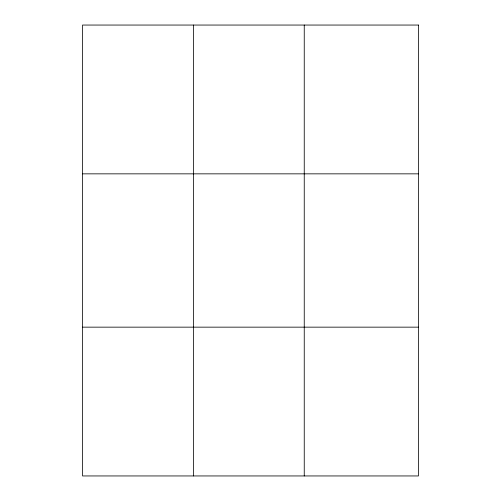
<?xml version="1.0" encoding="UTF-8"?>
<svg xmlns="http://www.w3.org/2000/svg" width="501" height="501" viewBox="0 0 501 501"><rect width="100%" height="100%" fill="white"/><g stroke="black" fill="none" stroke-linecap="round" stroke-linejoin="round"><path stroke-width="0.75" d="M193.392 475.95L193.392 25.05M304.245 475.95L304.245 25.05M82.54 173.847L418.46 173.847M82.54 327.153L418.46 327.153M418.46 25.05L418.46 475.95L82.54 475.95L82.54 25.05L418.46 25.05"/></g></svg>
